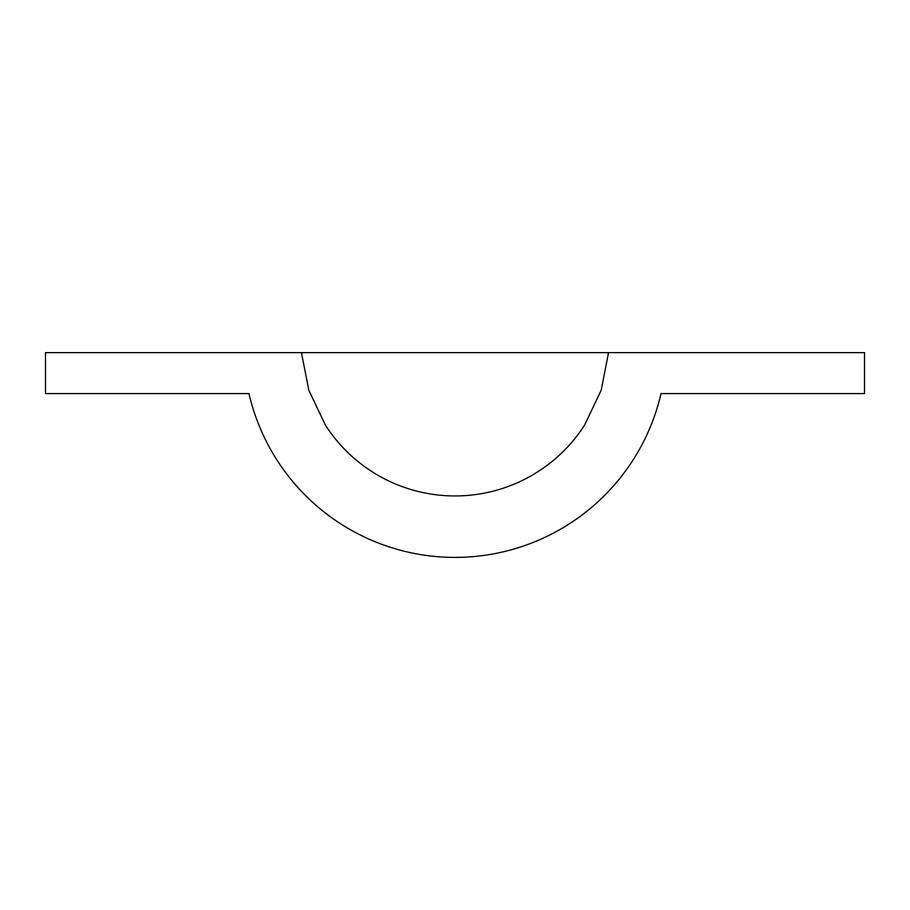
<?xml version="1.0" encoding="UTF-8"?>
<svg xmlns="http://www.w3.org/2000/svg" width="910" height="910" viewBox="0 0 910 910"><rect width="100%" height="100%" fill="white"/><g stroke="black" fill="none" stroke-linecap="round" stroke-linejoin="round"><path stroke-width="1.36" d="M608.562 352.625L601.146 390.333L584.63 425.027A153.926 153.926 0 0 1 325.37 425.027L308.854 390.333L301.438 352.625M864.5 352.625L45.5 352.625L45.5 393.575L248.965 393.575A211.473 211.473 0 0 0 661.035 393.575L864.5 393.575L864.5 352.625"/></g></svg>
